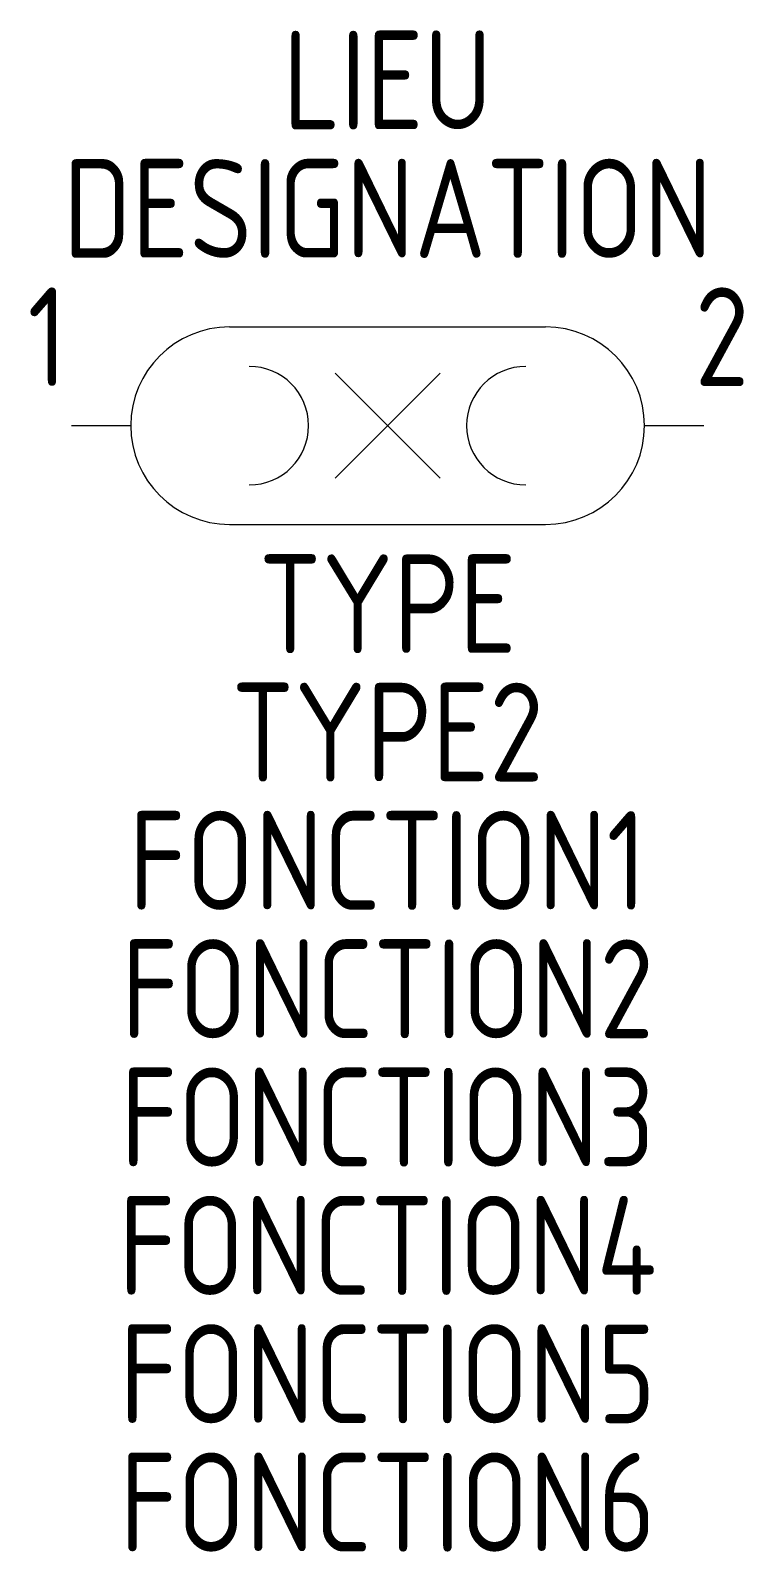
# Model space of a CAD drawing. Extents: x -1585.7 to -1567.6, y -908.1 to -869.6.
import ezdxf
from ezdxf.enums import TextEntityAlignment as Align

# ---------------------------------------------------------------- set-up
doc = ezdxf.new("R2010")
doc.units = 0
for name, color, linetype in [('SYMB_FIL', 3, 'CONTINUOUS'), ('SYMB_FIL_FIN', 1, 'CONTINUOUS'), ('SYMB_TXT_CONTACT', 2, 'CONTINUOUS'), ('SYMB_TXT_NOM', 3, 'CONTINUOUS')]:
    doc.layers.add(name, color=color, linetype=linetype)
doc.styles.add('NET2_5', font='isocp.shx', dxfattribs={"width": 0.9, "height": 2.5})

msp = doc.modelspace()

# ---------------------------------------------------------------- linework, layer by layer
at = {"layer": 'SYMB_FIL'}
for p, q in [((-1580.634, -877.093), (-1572.634, -877.093)), ((-1584.634, -879.593), (-1583.134, -879.593)), ((-1570.134, -879.593), (-1568.634, -879.593)), ((-1580.634, -882.093), (-1572.634, -882.093))]:
    msp.add_line(p, q, dxfattribs=at)
for centre, start, end in [((-1580.634, -879.593), 90, 270), ((-1572.634, -879.593), 270, 90)]:
    msp.add_arc(centre, 2.5, start, end, dxfattribs=at)
at = {"layer": 'SYMB_FIL_FIN'}
for p, q in [((-1577.96, -880.919), (-1575.308, -878.267)), ((-1575.308, -880.919), (-1577.96, -878.267))]:
    msp.add_line(p, q, dxfattribs=at)
for centre, start, end in [((-1580.134, -879.593), 270, 90), ((-1573.134, -879.593), 90, 270)]:
    msp.add_arc(centre, 1.5, start, end, dxfattribs=at)

# ---------------------------------------------------------------- texts
at = {"layer": 'SYMB_TXT_CONTACT', "style": 'NET2_5', "width": 0.9, "flags": 8}
msp.add_attdef('1', text='X1', height=2.5, dxfattribs=at).set_placement((-1584.734, -878.593), align=Align.RIGHT)
msp.add_attdef('2', (-1568.861, -878.593), 'X2', height=2.5, dxfattribs=at)
at = {"layer": 'SYMB_TXT_NOM', "style": 'NET2_5', "width": 0.9, "flags": 8}
for tag, text, p in [('LIEU', '', (-1576.634, -872.093)), ('DESIGNATION', 'E?', (-1576.634, -875.343)), ('TYPE', '', (-1576.634, -885.354)), ('TYPE2', '', (-1576.634, -888.604)), ('FONCTION1', '', (-1576.634, -891.854)), ('FONCTION2', '', (-1576.634, -895.104)), ('FONCTION3', '', (-1576.634, -898.354)), ('FONCTION4', '', (-1576.634, -901.604)), ('FONCTION5', '', (-1576.634, -904.854)), ('FONCTION6', '', (-1576.634, -908.104))]:
    msp.add_attdef(tag, text=text, height=2.5, dxfattribs=at).set_placement(p, align=Align.CENTER)

doc.saveas('drawing.dxf')
